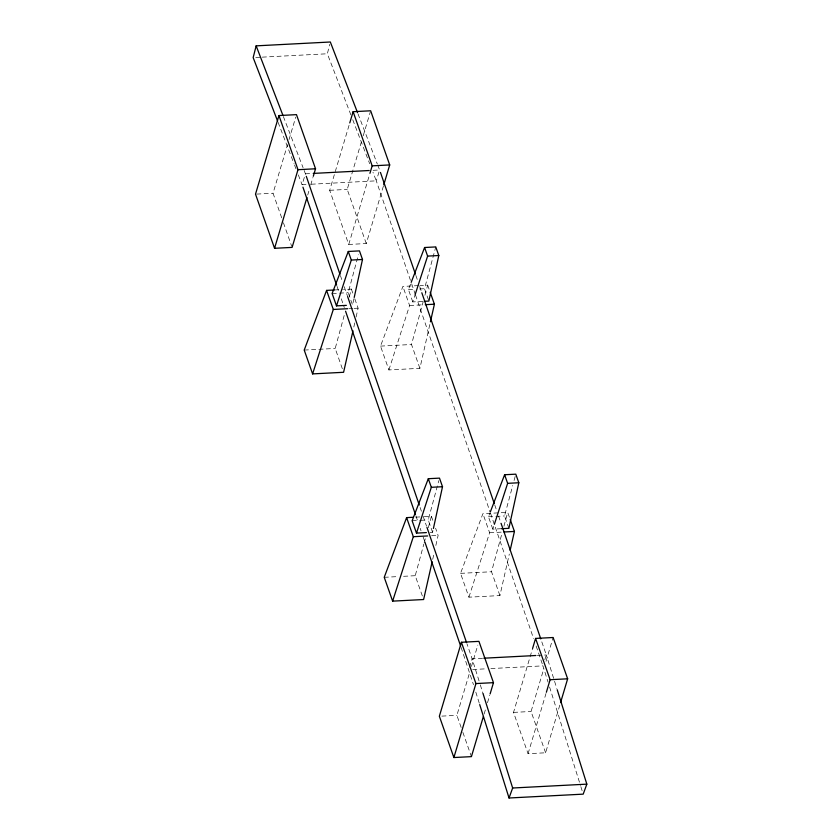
<?xml version="1.0" encoding="UTF-8"?>
<svg xmlns="http://www.w3.org/2000/svg" width="840" height="840" viewBox="0 0 840 840"><rect width="100%" height="100%" fill="white"/><g stroke="black" fill="none" stroke-linecap="round" stroke-linejoin="round"><path stroke-width="0.63" stroke-dasharray="4.2 3.15" d="M353.934 298.715L352.558 305.036L348.201 292.677L358.439 254.688M430.101 532.413L432.579 532.277L433.125 529.746M353.829 327.022L354.974 321.993M356.108 316.974L358.103 308.165L354.743 298.631M418.551 285.611L402.885 286.43L380.52 346.112L388.909 369.936L419.895 368.33L430.427 321.815M432.716 559.293L433.85 554.264M435.844 545.465L438.123 535.406L435.603 528.255M509.387 517.146L507.707 512.379L482.906 513.67L460.541 573.352L468.93 597.177L499.916 595.571L509.303 554.075M350.868 114.86L327.348 53.771L329.731 44.352M428.431 299.838L424.505 288.719L435.771 246.928M432.579 532.277L428.221 519.918L438.806 480.659M508.882 528.318L504.525 515.96L512.715 485.562M514.08 480.501L515.445 475.43M342.332 368.718L335.202 348.464L344.495 314.36M349.314 296.678L351.382 289.096L343.55 289.506M419.895 368.33L411.506 344.505L423.213 301.56M424.935 295.239L427.686 285.138L419.853 285.548M422.352 595.959L415.223 575.704L423.822 544.131M424.169 542.861L425.544 537.81M428.306 527.709L431.403 516.337L423.57 516.747M499.916 595.571L491.526 571.746L501.858 533.851M503.916 526.27L507.707 512.379M281.705 217.865L273.042 193.253L287.553 144.585M289.034 139.597L295.733 117.138M307.724 194.985L308.837 191.247M310.695 185L312.931 177.513M383.387 186.144L366.272 243.547L348.737 244.451L329.679 190.312L349.398 124.173M366.272 243.547L347.225 189.399L361.358 141.981M363.216 135.744L370.282 112.035M348.737 244.451L369.569 174.573M461.16 727.482L456.887 715.333L469.969 671.454M471.461 666.435L477.824 645.12M484.134 714L486.003 707.731M487.494 702.723L489.741 695.195M559.808 705.138L545.601 752.787L528.066 753.69L513.524 712.394L532.591 648.449M545.601 752.787L531.069 711.49L543.774 668.861M546.021 661.332L553.119 637.508M528.066 753.69L546 693.514M306.002 184.485L302.096 184.695L305.435 173.828L303.566 168.945M377.738 165.102L379.617 169.974L376.278 180.841L411.233 282.566M469.518 667.286L472.122 658.812L467.009 643.923M544.813 659.809L546.304 654.958L540.76 638.841M388.909 369.936L409.605 305.498L402.885 286.43M468.93 597.177L489.626 532.739L482.906 513.67M422.678 301.403L412.786 301.917L415.191 294.483M501.459 528.707L492.807 529.158L494.004 525.441M412.786 301.917L408.429 289.558L410.739 283.542M492.807 529.158L488.45 516.789L489.836 513.188M255.77 57.488L260.978 57.215M262.279 57.141L327.348 53.771M305.435 173.828L311.945 173.481M373.107 170.31L379.617 169.974M311.209 184.222L376.278 180.841L372.981 172.294M256.757 194.093L273.042 193.253M329.679 190.312L347.225 189.399M334.415 289.979L342.248 289.569M332.125 293.517L348.201 292.677M408.429 289.558L414.614 289.233M419.559 288.971L424.505 288.719M348.957 308.647L352.874 308.438M354.186 308.375L358.103 308.165M409.605 305.498L423.959 304.752M304.217 350.07L335.202 348.464M380.52 346.112L411.506 344.505M415.737 517.156L422.268 516.81M412.146 520.758L419.57 520.37M420.798 520.307L428.221 519.918M488.45 516.789L494.634 516.474M495.873 516.411L504.525 515.96M431.592 535.752L438.123 535.406M489.626 532.739L501.375 532.13M384.237 577.311L398.433 576.576M403.599 576.303L415.223 575.704M460.541 573.352L491.526 571.746M482.538 658.276L472.122 658.812L479.923 683.655M537.191 655.431L546.304 654.958L556.825 688.506M472.679 669.512L485.688 668.84M490.896 668.567L542.955 665.868L548.026 682.059M441.861 716.121L456.887 715.333M513.524 712.394L531.069 711.49M358.029 113.904L377.265 163.884M352.748 119.752L369.684 163.737M283.374 116.54L303.093 167.727M278.103 122.377L294.094 163.926M294.567 165.144L295.974 168.809M298.326 174.919L302.096 184.695M427.686 285.138L429.366 289.905M351.382 289.096L353.062 293.864M431.403 516.337L433.083 521.105M283.437 222.779L291.659 246.162M462.872 732.344L471.419 756.63M415.853 275.405L417.984 281.61M419.685 286.566L421.397 291.532M494.718 504.872L496.85 511.077M498.561 516.043L501.113 523.478M411.653 283.805L415.065 293.727M415.495 294.966L490.088 512.043M490.518 513.282L533.568 638.568M536.13 646.013L542.955 665.868M340.399 275.531L342.101 280.497M344.232 286.703L347.644 296.625M420.116 507.486L421.397 511.203M423.098 516.169L426.51 526.092M337.05 286.409L339.181 292.614M341.313 298.82L344.295 307.503M415.916 515.897L418.047 522.102M420.179 528.297L421.029 530.785M423.161 536.981L424.442 540.708M461.097 647.388L473.466 684.663M549.591 687.036L580.472 785.432M580.86 786.681L582.425 791.658M480.312 684.894L483.042 693.599M475.808 692.129L479.325 703.343"/><path stroke-width="1.26" d="M354.218 297.444L362.492 259.476L359.468 250.887L348.285 251.465L332.125 293.517L336.483 305.875L346.374 305.361M411.201 282.345L424.589 247.506L435.771 246.928L438.795 255.518L428.862 301.077L425.156 301.276M433.409 528.486L442.512 486.717L439.488 478.128L428.306 478.706L412.146 520.758L416.493 533.117L426.394 532.602M490.298 511.991L504.609 474.747L515.792 474.169L518.816 482.759L508.882 528.318L501.459 528.707M352.979 330.803L343.592 372.288L312.606 373.894L304.217 350.07L326.582 290.388L334.415 289.979M430.427 321.815L434.406 304.206L430.206 292.288M432.149 561.813L423.612 599.529L392.627 601.135L384.237 577.311L406.602 517.629L413.133 517.283M510.153 550.305L514.427 531.447L510.227 519.53M357.556 112.686L330.33 42L256.158 45.854L253.166 57.614L277.631 121.16M313.299 176.274L315.536 168.777L296.478 114.639L278.943 115.552L255.507 194.156L274.554 248.304L292.1 247.391L306.978 197.484M274.554 248.304L297.99 169.691L278.943 115.552M349.766 122.924L353.115 111.699L370.65 110.786L389.707 164.934L383.754 184.895M369.936 173.334L372.173 165.847L353.115 111.699M490.108 693.945L493.469 682.658L478.937 641.361L461.401 642.275L439.352 716.247L453.884 757.544L471.419 756.63L483.378 716.51M453.884 757.544L475.933 683.571L461.401 642.275M532.591 648.449L535.584 638.421L553.119 637.508L567.651 678.804L560.553 702.629M546.378 692.255L550.116 679.718L535.584 638.421M312.606 373.894L333.302 309.456L326.582 290.388M392.627 601.135L413.322 536.697L406.602 517.629M336.483 305.875L351.309 260.064L348.285 251.465M415.191 294.483L427.613 256.095L424.589 247.506M416.493 533.117L431.33 487.305L428.306 478.706M494.403 524.202L507.633 483.336L504.609 474.747M557.214 689.745L586.835 784.15L583.202 794.147L509.03 798L512.652 788.004L483.042 693.599M297.99 169.691L315.536 168.777M372.173 165.847L389.707 164.934M313.246 173.418L369.201 170.51M351.309 260.064L362.492 259.476M427.613 256.095L438.795 255.518M333.302 309.456L347.655 308.711M425.271 304.679L434.406 304.206M431.33 487.305L442.512 486.717M507.633 483.336L518.816 482.759M413.322 536.697L427.675 535.952M503.979 531.993L514.427 531.447M483.84 658.203L535.889 655.505M475.933 683.571L493.469 682.658M550.116 679.718L567.651 678.804M512.652 788.004L586.835 784.15M256.158 45.854L282.912 115.322M380.468 172.452L415.422 274.166M421.817 292.772L494.298 503.632M501.113 523.478L540.76 638.841M306.296 176.305L339.969 274.292M347.644 296.625L419.265 505.008M426.941 527.331L466.589 642.684M302.946 187.173L336.62 285.169M345.576 311.22L415.485 514.658M424.862 541.947L460.677 646.149M479.714 704.592L509.03 798"/></g></svg>
